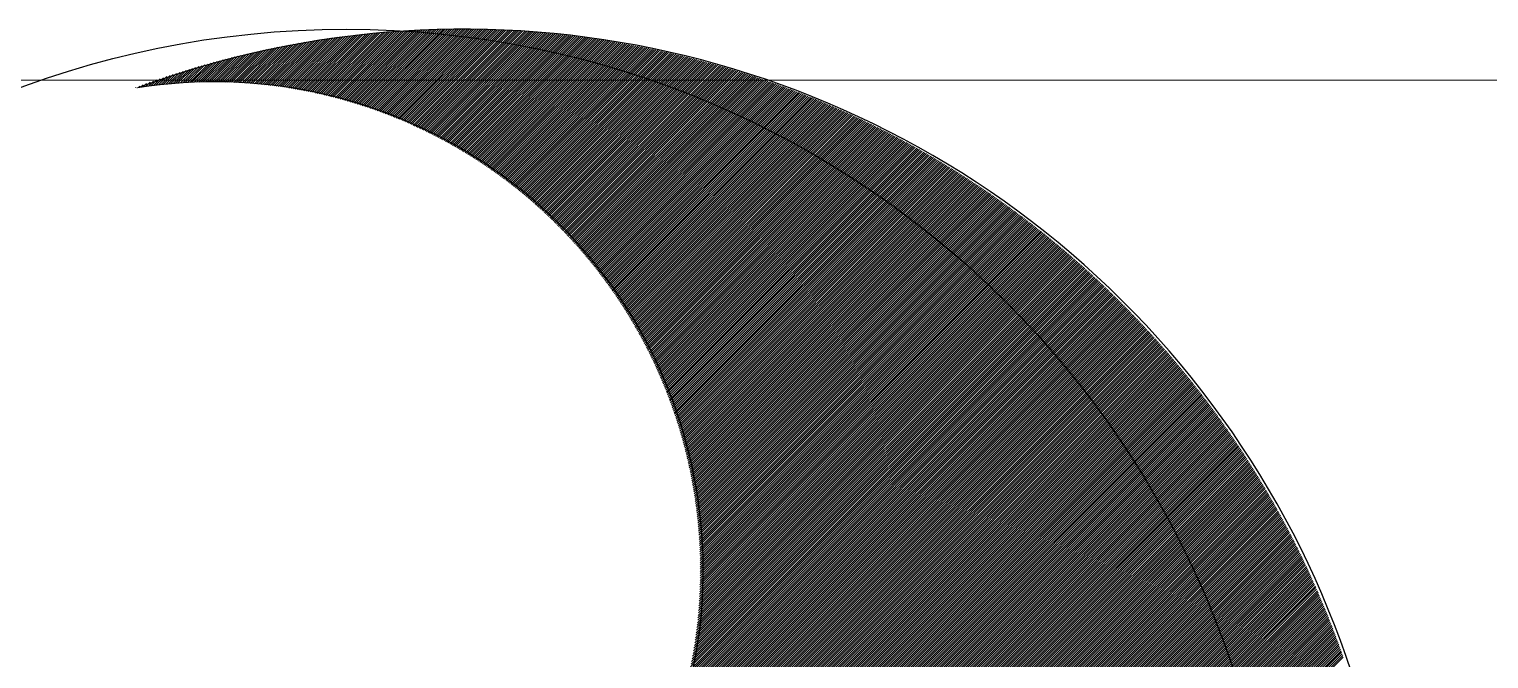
# Model space of a CAD drawing. Extents: x -437689 to -407696, y -55787 to -37037.
# Drawn here: x -423700.2 to -423644, y -49803.9 to -49779.6 of the extents above; entities that cross this region are included whole.
import ezdxf

# ---------------------------------------------------------------- set-up
doc = ezdxf.new("R2010")
doc.units = 0
doc.header["$LTSCALE"] = 150
doc.header["$MEASUREMENT"] = 0
doc.linetypes.add('CENTER', pattern=[2, 1.25, -0.25, 0.25, -0.25])
doc.layers.add('DR', color=6, linetype='CONTINUOUS')
doc.layers.add('WALL', color=7, linetype='CONTINUOUS')

msp = doc.modelspace()

# ---------------------------------------------------------------- linework, layer by layer
at = {"layer": 'DR'}
for p, q in [((-423689.075, -49782.086, 0), (-423686.718, -49779.729, 0)), ((-423689.006, -49782.102, 0), (-423686.625, -49779.721, 0)), ((-423688.937, -49782.118, 0), (-423686.532, -49779.713, 0)), ((-423688.868, -49782.134, 0), (-423686.44, -49779.706, 0)), ((-423688.8, -49782.15, 0), (-423686.348, -49779.699, 0)), ((-423688.732, -49782.167, 0), (-423686.257, -49779.692, 0)), ((-423688.664, -49782.184, 0), (-423686.165, -49779.685, 0)), ((-423688.596, -49782.201, 0), (-423686.074, -49779.679, 0)), ((-423688.528, -49782.218, 0), (-423685.983, -49779.673, 0)), ((-423688.461, -49782.236, 0), (-423685.892, -49779.667, 0)), ((-423688.394, -49782.253, 0), (-423685.802, -49779.661, 0)), ((-423688.327, -49782.271, 0), (-423685.712, -49779.656, 0)), ((-423688.26, -49782.289, 0), (-423685.622, -49779.651, 0)), ((-423688.193, -49782.308, 0), (-423685.532, -49779.646, 0)), ((-423688.127, -49782.326, 0), (-423685.442, -49779.641, 0)), ((-423688.061, -49782.345, 0), (-423685.353, -49779.637, 0)), ((-423687.995, -49782.364, 0), (-423685.264, -49779.633, 0)), ((-423687.929, -49782.383, 0), (-423685.175, -49779.629, 0)), ((-423687.864, -49782.402, 0), (-423685.087, -49779.625, 0)), ((-423687.798, -49782.422, 0), (-423684.998, -49779.622, 0)), ((-423687.733, -49782.441, 0), (-423684.91, -49779.618, 0)), ((-423687.668, -49782.461, 0), (-423684.822, -49779.615, 0)), ((-423687.603, -49782.481, 0), (-423684.735, -49779.613, 0)), ((-423687.539, -49782.502, 0), (-423684.647, -49779.61, 0)), ((-423687.475, -49782.522, 0), (-423684.56, -49779.608, 0)), ((-423687.41, -49782.543, 0), (-423684.473, -49779.605, 0)), ((-423687.346, -49782.564, 0), (-423684.386, -49779.603, 0)), ((-423687.283, -49782.585, 0), (-423684.3, -49779.602, 0)), ((-423687.219, -49782.606, 0), (-423684.213, -49779.6, 0)), ((-423687.156, -49782.627, 0), (-423684.127, -49779.599, 0)), ((-423687.092, -49782.649, 0), (-423684.041, -49779.598, 0)), ((-423687.029, -49782.671, 0), (-423683.955, -49779.597, 0)), ((-423686.967, -49782.693, 0), (-423683.87, -49779.596, 0)), ((-423686.904, -49782.715, 0), (-423683.784, -49779.596, 0)), ((-423686.841, -49782.737, 0), (-423683.699, -49779.595, 0)), ((-423686.779, -49782.76, 0), (-423683.614, -49779.595, 0)), ((-423686.717, -49782.783, 0), (-423683.53, -49779.595, 0)), ((-423686.655, -49782.806, 0), (-423683.445, -49779.596, 0)), ((-423686.593, -49782.829, 0), (-423683.361, -49779.596, 0)), ((-423686.532, -49782.852, 0), (-423683.277, -49779.597, 0)), ((-423686.47, -49782.875, 0), (-423683.193, -49779.598, 0)), ((-423686.409, -49782.899, 0), (-423683.109, -49779.599, 0)), ((-423686.348, -49782.923, 0), (-423683.025, -49779.6, 0)), ((-423686.287, -49782.947, 0), (-423682.942, -49779.602, 0)), ((-423686.226, -49782.971, 0), (-423682.859, -49779.603, 0)), ((-423686.166, -49782.995, 0), (-423682.776, -49779.605, 0)), ((-423686.106, -49783.02, 0), (-423682.693, -49779.607, 0)), ((-423686.045, -49783.045, 0), (-423682.61, -49779.609, 0)), ((-423685.985, -49783.069, 0), (-423682.528, -49779.612, 0)), ((-423685.926, -49783.094, 0), (-423682.446, -49779.614, 0)), ((-423685.866, -49783.12, 0), (-423682.363, -49779.617, 0)), ((-423685.806, -49783.145, 0), (-423682.282, -49779.62, 0)), ((-423685.747, -49783.17, 0), (-423682.2, -49779.623, 0)), ((-423685.688, -49783.196, 0), (-423682.118, -49779.627, 0)), ((-423685.629, -49783.222, 0), (-423682.037, -49779.63, 0)), ((-423685.57, -49783.248, 0), (-423681.956, -49779.634, 0)), ((-423685.511, -49783.274, 0), (-423681.875, -49779.638, 0)), ((-423685.453, -49783.301, 0), (-423681.794, -49779.642, 0)), ((-423685.395, -49783.327, 0), (-423681.713, -49779.646, 0)), ((-423685.336, -49783.354, 0), (-423681.633, -49779.65, 0)), ((-423685.278, -49783.381, 0), (-423681.552, -49779.655, 0)), ((-423685.221, -49783.408, 0), (-423681.472, -49779.659, 0)), ((-423685.163, -49783.435, 0), (-423681.392, -49779.664, 0)), ((-423685.105, -49783.462, 0), (-423681.313, -49779.669, 0)), ((-423685.048, -49783.49, 0), (-423681.233, -49779.675, 0)), ((-423684.991, -49783.517, 0), (-423681.153, -49779.68, 0)), ((-423684.934, -49783.545, 0), (-423681.074, -49779.685, 0)), ((-423684.877, -49783.573, 0), (-423680.995, -49779.691, 0)), ((-423684.82, -49783.601, 0), (-423680.916, -49779.697, 0)), ((-423684.764, -49783.63, 0), (-423680.837, -49779.703, 0)), ((-423684.707, -49783.658, 0), (-423680.758, -49779.709, 0)), ((-423684.651, -49783.687, 0), (-423680.68, -49779.716, 0)), ((-423684.595, -49783.715, 0), (-423680.602, -49779.722, 0)), ((-423684.539, -49783.744, 0), (-423680.523, -49779.729, 0)), ((-423684.483, -49783.773, 0), (-423680.445, -49779.736, 0)), ((-423692.044, -49781.661, 0), (-423690.676, -49780.293, 0)), ((-423691.965, -49781.666, 0), (-423690.571, -49780.272, 0)), ((-423691.885, -49781.672, 0), (-423690.465, -49780.252, 0)), ((-423691.806, -49781.678, 0), (-423690.36, -49780.232, 0)), ((-423691.727, -49781.684, 0), (-423690.256, -49780.212, 0)), ((-423691.649, -49781.69, 0), (-423690.151, -49780.193, 0)), ((-423691.571, -49781.697, 0), (-423690.047, -49780.174, 0)), ((-423691.493, -49781.704, 0), (-423689.944, -49780.155, 0)), ((-423691.415, -49781.711, 0), (-423689.841, -49780.137, 0)), ((-423691.338, -49781.719, 0), (-423689.738, -49780.119, 0)), ((-423691.261, -49781.727, 0), (-423689.636, -49780.101, 0)), ((-423691.184, -49781.735, 0), (-423689.534, -49780.084, 0)), ((-423691.108, -49781.743, 0), (-423689.432, -49780.067, 0)), ((-423691.032, -49781.752, 0), (-423689.331, -49780.051, 0)), ((-423690.956, -49781.761, 0), (-423689.23, -49780.035, 0)), ((-423690.881, -49781.77, 0), (-423689.129, -49780.019, 0)), ((-423690.805, -49781.78, 0), (-423689.029, -49780.004, 0)), ((-423690.73, -49781.79, 0), (-423688.929, -49779.989, 0)), ((-423690.656, -49781.8, 0), (-423688.83, -49779.974, 0)), ((-423690.581, -49781.81, 0), (-423688.731, -49779.96, 0)), ((-423690.507, -49781.821, 0), (-423688.632, -49779.946, 0)), ((-423690.433, -49781.832, 0), (-423688.533, -49779.932, 0)), ((-423690.359, -49781.843, 0), (-423688.435, -49779.919, 0)), ((-423690.286, -49781.854, 0), (-423688.337, -49779.906, 0)), ((-423690.213, -49781.866, 0), (-423688.239, -49779.893, 0)), ((-423690.14, -49781.878, 0), (-423688.142, -49779.88, 0)), ((-423690.067, -49781.89, 0), (-423688.045, -49779.868, 0)), ((-423689.995, -49781.903, 0), (-423687.948, -49779.856, 0)), ((-423689.922, -49781.915, 0), (-423687.852, -49779.845, 0)), ((-423689.851, -49781.928, 0), (-423687.756, -49779.834, 0)), ((-423689.779, -49781.941, 0), (-423687.66, -49779.823, 0)), ((-423689.707, -49781.955, 0), (-423687.565, -49779.812, 0)), ((-423689.636, -49781.969, 0), (-423687.469, -49779.802, 0)), ((-423689.565, -49781.982, 0), (-423687.374, -49779.791, 0)), ((-423689.495, -49781.997, 0), (-423687.28, -49779.782, 0)), ((-423689.424, -49782.011, 0), (-423687.185, -49779.772, 0)), ((-423689.354, -49782.026, 0), (-423687.091, -49779.763, 0)), ((-423689.284, -49782.04, 0), (-423686.997, -49779.754, 0)), ((-423689.214, -49782.055, 0), (-423686.904, -49779.745, 0)), ((-423689.144, -49782.071, 0), (-423686.811, -49779.737, 0)), ((-423684.428, -49783.803, 0), (-423680.368, -49779.743, 0)), ((-423684.372, -49783.832, 0), (-423680.29, -49779.75, 0)), ((-423684.317, -49783.862, 0), (-423680.212, -49779.757, 0)), ((-423684.262, -49783.891, 0), (-423680.135, -49779.764, 0)), ((-423684.207, -49783.921, 0), (-423680.058, -49779.772, 0)), ((-423684.152, -49783.951, 0), (-423679.98, -49779.78, 0)), ((-423684.097, -49783.981, 0), (-423679.904, -49779.788, 0)), ((-423684.043, -49784.012, 0), (-423679.827, -49779.796, 0)), ((-423683.988, -49784.042, 0), (-423679.75, -49779.804, 0)), ((-423683.934, -49784.073, 0), (-423679.674, -49779.812, 0)), ((-423683.88, -49784.104, 0), (-423679.597, -49779.821, 0)), ((-423683.826, -49784.135, 0), (-423679.521, -49779.829, 0)), ((-423683.772, -49784.166, 0), (-423679.445, -49779.838, 0)), ((-423683.719, -49784.197, 0), (-423679.369, -49779.847, 0)), ((-423683.665, -49784.228, 0), (-423679.293, -49779.856, 0)), ((-423683.612, -49784.26, 0), (-423679.218, -49779.866, 0)), ((-423683.559, -49784.291, 0), (-423679.142, -49779.875, 0)), ((-423683.506, -49784.323, 0), (-423679.067, -49779.884, 0)), ((-423683.453, -49784.355, 0), (-423678.992, -49779.894, 0)), ((-423683.4, -49784.387, 0), (-423678.917, -49779.904, 0)), ((-423683.347, -49784.42, 0), (-423678.842, -49779.914, 0)), ((-423683.295, -49784.452, 0), (-423678.767, -49779.924, 0)), ((-423683.243, -49784.484, 0), (-423678.692, -49779.934, 0)), ((-423683.191, -49784.517, 0), (-423678.618, -49779.945, 0)), ((-423683.139, -49784.55, 0), (-423678.544, -49779.955, 0)), ((-423683.087, -49784.583, 0), (-423678.469, -49779.966, 0)), ((-423683.035, -49784.616, 0), (-423678.395, -49779.977, 0)), ((-423682.983, -49784.649, 0), (-423678.321, -49779.987, 0)), ((-423682.932, -49784.683, 0), (-423678.248, -49779.999, 0)), ((-423682.881, -49784.716, 0), (-423678.174, -49780.01, 0)), ((-423682.829, -49784.75, 0), (-423678.1, -49780.021, 0)), ((-423682.779, -49784.784, 0), (-423678.027, -49780.033, 0)), ((-423682.728, -49784.818, 0), (-423677.954, -49780.044, 0)), ((-423682.677, -49784.852, 0), (-423677.881, -49780.056, 0)), ((-423682.626, -49784.886, 0), (-423677.808, -49780.068, 0)), ((-423682.576, -49784.921, 0), (-423677.735, -49780.08, 0)), ((-423682.526, -49784.955, 0), (-423677.662, -49780.092, 0)), ((-423682.476, -49784.99, 0), (-423677.589, -49780.104, 0)), ((-423682.426, -49785.025, 0), (-423677.517, -49780.116, 0)), ((-423682.376, -49785.06, 0), (-423677.445, -49780.129, 0)), ((-423682.326, -49785.095, 0), (-423677.372, -49780.142, 0)), ((-423682.276, -49785.13, 0), (-423677.3, -49780.154, 0)), ((-423682.227, -49785.166, 0), (-423677.228, -49780.167, 0)), ((-423682.178, -49785.201, 0), (-423677.157, -49780.18, 0)), ((-423682.129, -49785.237, 0), (-423677.085, -49780.194, 0)), ((-423682.079, -49785.273, 0), (-423677.013, -49780.207, 0)), ((-423682.031, -49785.309, 0), (-423676.942, -49780.22, 0)), ((-423681.982, -49785.345, 0), (-423676.871, -49780.234, 0)), ((-423681.933, -49785.381, 0), (-423676.799, -49780.247, 0)), ((-423681.885, -49785.418, 0), (-423676.728, -49780.261, 0)), ((-423681.837, -49785.454, 0), (-423676.657, -49780.275, 0)), ((-423681.788, -49785.491, 0), (-423676.587, -49780.289, 0)), ((-423693.798, -49781.634, 0), (-423693.005, -49780.84, 0)), ((-423693.711, -49781.631, 0), (-423692.889, -49780.809, 0)), ((-423693.624, -49781.629, 0), (-423692.773, -49780.778, 0)), ((-423693.538, -49781.627, 0), (-423692.659, -49780.748, 0)), ((-423693.452, -49781.626, 0), (-423692.544, -49780.719, 0)), ((-423693.366, -49781.625, 0), (-423692.43, -49780.69, 0)), ((-423693.281, -49781.625, 0), (-423692.317, -49780.661, 0)), ((-423693.196, -49781.625, 0), (-423692.205, -49780.634, 0)), ((-423693.111, -49781.625, 0), (-423692.092, -49780.606, 0)), ((-423693.027, -49781.626, 0), (-423691.981, -49780.579, 0)), ((-423692.943, -49781.627, 0), (-423691.869, -49780.553, 0)), ((-423692.86, -49781.628, 0), (-423691.759, -49780.527, 0)), ((-423692.776, -49781.63, 0), (-423691.648, -49780.502, 0)), ((-423692.694, -49781.632, 0), (-423691.539, -49780.477, 0)), ((-423692.611, -49781.634, 0), (-423691.429, -49780.452, 0)), ((-423692.529, -49781.637, 0), (-423691.32, -49780.428, 0)), ((-423692.448, -49781.64, 0), (-423691.212, -49780.405, 0)), ((-423692.366, -49781.644, 0), (-423691.104, -49780.382, 0)), ((-423692.285, -49781.648, 0), (-423690.997, -49780.359, 0)), ((-423692.205, -49781.652, 0), (-423690.889, -49780.337, 0)), ((-423692.124, -49781.656, 0), (-423690.783, -49780.315, 0)), ((-423681.74, -49785.528, 0), (-423676.516, -49780.303, 0)), ((-423681.692, -49785.565, 0), (-423676.445, -49780.318, 0)), ((-423681.645, -49785.602, 0), (-423676.375, -49780.332, 0)), ((-423681.597, -49785.639, 0), (-423676.305, -49780.347, 0)), ((-423681.55, -49785.676, 0), (-423676.234, -49780.361, 0)), ((-423681.502, -49785.714, 0), (-423676.164, -49780.376, 0)), ((-423681.455, -49785.752, 0), (-423676.094, -49780.391, 0)), ((-423681.408, -49785.789, 0), (-423676.024, -49780.406, 0)), ((-423681.361, -49785.827, 0), (-423675.955, -49780.421, 0)), ((-423681.314, -49785.865, 0), (-423675.885, -49780.436, 0)), ((-423681.268, -49785.904, 0), (-423675.816, -49780.452, 0)), ((-423681.221, -49785.942, 0), (-423675.746, -49780.467, 0)), ((-423681.175, -49785.98, 0), (-423675.677, -49780.483, 0)), ((-423681.128, -49786.019, 0), (-423675.608, -49780.498, 0)), ((-423681.082, -49786.058, 0), (-423675.539, -49780.514, 0)), ((-423681.036, -49786.097, 0), (-423675.47, -49780.53, 0)), ((-423680.991, -49786.136, 0), (-423675.401, -49780.546, 0)), ((-423680.945, -49786.175, 0), (-423675.332, -49780.562, 0)), ((-423680.899, -49786.214, 0), (-423675.264, -49780.579, 0)), ((-423680.854, -49786.253, 0), (-423675.195, -49780.595, 0)), ((-423680.809, -49786.293, 0), (-423675.127, -49780.612, 0)), ((-423680.763, -49786.333, 0), (-423675.059, -49780.628, 0)), ((-423680.718, -49786.373, 0), (-423674.991, -49780.645, 0)), ((-423680.673, -49786.412, 0), (-423674.923, -49780.662, 0)), ((-423680.629, -49786.453, 0), (-423674.855, -49780.679, 0)), ((-423680.584, -49786.493, 0), (-423674.787, -49780.696, 0)), ((-423680.54, -49786.533, 0), (-423674.72, -49780.713, 0)), ((-423680.495, -49786.574, 0), (-423674.652, -49780.73, 0)), ((-423680.451, -49786.614, 0), (-423674.585, -49780.748, 0)), ((-423680.407, -49786.655, 0), (-423674.517, -49780.765, 0)), ((-423680.363, -49786.696, 0), (-423674.45, -49780.783, 0)), ((-423680.319, -49786.737, 0), (-423674.383, -49780.801, 0)), ((-423680.276, -49786.778, 0), (-423674.316, -49780.819, 0)), ((-423680.232, -49786.82, 0), (-423674.249, -49780.837, 0)), ((-423680.189, -49786.861, 0), (-423674.182, -49780.855, 0)), ((-423695.258, -49781.735, 0), (-423694.945, -49781.423, 0)), ((-423695.163, -49781.725, 0), (-423694.819, -49781.381, 0)), ((-423695.069, -49781.716, 0), (-423694.693, -49781.34, 0)), ((-423694.975, -49781.707, 0), (-423694.568, -49781.3, 0)), ((-423694.881, -49781.698, 0), (-423694.444, -49781.261, 0)), ((-423694.788, -49781.69, 0), (-423694.32, -49781.222, 0)), ((-423694.696, -49781.683, 0), (-423694.197, -49781.184, 0)), ((-423694.604, -49781.676, 0), (-423694.075, -49781.147, 0)), ((-423694.513, -49781.669, 0), (-423693.954, -49781.11, 0)), ((-423694.422, -49781.663, 0), (-423693.833, -49781.074, 0)), ((-423694.332, -49781.658, 0), (-423693.713, -49781.039, 0)), ((-423694.242, -49781.652, 0), (-423693.593, -49781.004, 0)), ((-423694.152, -49781.648, 0), (-423693.474, -49780.97, 0)), ((-423694.063, -49781.644, 0), (-423693.356, -49780.937, 0)), ((-423693.974, -49781.64, 0), (-423693.238, -49780.904, 0)), ((-423693.886, -49781.636, 0), (-423693.121, -49780.871, 0)), ((-423680.145, -49786.903, 0), (-423674.116, -49780.873, 0)), ((-423680.102, -49786.944, 0), (-423674.049, -49780.891, 0)), ((-423680.059, -49786.986, 0), (-423673.983, -49780.909, 0)), ((-423680.017, -49787.028, 0), (-423673.916, -49780.928, 0)), ((-423679.974, -49787.07, 0), (-423673.85, -49780.947, 0)), ((-423679.931, -49787.113, 0), (-423673.784, -49780.965, 0)), ((-423679.889, -49787.155, 0), (-423673.718, -49780.984, 0)), ((-423679.846, -49787.198, 0), (-423673.652, -49781.003, 0)), ((-423679.804, -49787.24, 0), (-423673.586, -49781.022, 0)), ((-423679.762, -49787.283, 0), (-423673.52, -49781.041, 0)), ((-423679.72, -49787.326, 0), (-423673.455, -49781.061, 0)), ((-423679.679, -49787.369, 0), (-423673.389, -49781.08, 0)), ((-423679.637, -49787.412, 0), (-423673.324, -49781.099, 0)), ((-423679.595, -49787.456, 0), (-423673.259, -49781.119, 0)), ((-423679.554, -49787.499, 0), (-423673.193, -49781.139, 0)), ((-423679.513, -49787.543, 0), (-423673.128, -49781.158, 0)), ((-423679.472, -49787.587, 0), (-423673.063, -49781.178, 0)), ((-423679.431, -49787.631, 0), (-423672.998, -49781.198, 0)), ((-423679.39, -49787.675, 0), (-423672.934, -49781.218, 0)), ((-423679.349, -49787.719, 0), (-423672.869, -49781.238, 0)), ((-423679.309, -49787.763, 0), (-423672.804, -49781.259, 0)), ((-423679.268, -49787.808, 0), (-423672.74, -49781.279, 0)), ((-423679.228, -49787.852, 0), (-423672.675, -49781.3, 0)), ((-423679.188, -49787.897, 0), (-423672.611, -49781.32, 0)), ((-423679.148, -49787.942, 0), (-423672.547, -49781.341, 0)), ((-423679.108, -49787.987, 0), (-423672.483, -49781.362, 0)), ((-423679.068, -49788.032, 0), (-423672.419, -49781.382, 0)), ((-423679.029, -49788.077, 0), (-423672.355, -49781.403, 0)), ((-423696.139, -49781.852, 0), (-423696.122, -49781.835, 0)), ((-423696.038, -49781.837, 0), (-423695.987, -49781.786, 0)), ((-423695.939, -49781.822, 0), (-423695.854, -49781.737, 0)), ((-423695.84, -49781.808, 0), (-423695.722, -49781.69, 0)), ((-423695.741, -49781.794, 0), (-423695.59, -49781.643, 0)), ((-423695.643, -49781.781, 0), (-423695.46, -49781.598, 0)), ((-423695.546, -49781.769, 0), (-423695.33, -49781.553, 0)), ((-423695.449, -49781.757, 0), (-423695.201, -49781.509, 0)), ((-423695.353, -49781.746, 0), (-423695.073, -49781.465, 0)), ((-423678.989, -49788.122, 0), (-423672.291, -49781.424, 0)), ((-423678.95, -49788.168, 0), (-423672.228, -49781.446, 0)), ((-423678.911, -49788.214, 0), (-423672.164, -49781.467, 0)), ((-423678.872, -49788.259, 0), (-423672.101, -49781.488, 0)), ((-423678.833, -49788.305, 0), (-423672.037, -49781.51, 0)), ((-423678.794, -49788.351, 0), (-423671.974, -49781.531, 0)), ((-423678.755, -49788.398, 0), (-423671.911, -49781.553, 0)), ((-423678.717, -49788.444, 0), (-423671.848, -49781.575, 0)), ((-423678.678, -49788.49, 0), (-423671.785, -49781.597, 0)), ((-423678.64, -49788.537, 0), (-423671.722, -49781.619, 0)), ((-423678.602, -49788.584, 0), (-423671.659, -49781.641, 0)), ((-423678.564, -49788.631, 0), (-423671.596, -49781.663, 0)), ((-423678.526, -49788.678, 0), (-423671.534, -49781.685, 0)), ((-423678.489, -49788.725, 0), (-423671.471, -49781.707, 0)), ((-423678.451, -49788.772, 0), (-423671.409, -49781.73, 0)), ((-423678.414, -49788.82, 0), (-423671.346, -49781.752, 0)), ((-423678.376, -49788.867, 0), (-423671.284, -49781.775, 0)), ((-423678.339, -49788.915, 0), (-423671.222, -49781.798, 0)), ((-423678.302, -49788.963, 0), (-423671.16, -49781.821, 0)), ((-423678.265, -49789.011, 0), (-423671.098, -49781.843, 0)), ((-423678.229, -49789.059, 0), (-423671.036, -49781.866, 0)), ((-423678.192, -49789.107, 0), (-423670.975, -49781.89, 0)), ((-423678.156, -49789.156, 0), (-423670.913, -49781.913, 0)), ((-423678.119, -49789.204, 0), (-423670.851, -49781.936, 0)), ((-423678.083, -49789.253, 0), (-423670.79, -49781.959, 0)), ((-423678.047, -49789.302, 0), (-423670.728, -49781.983, 0)), ((-423678.011, -49789.351, 0), (-423670.667, -49782.007, 0)), ((-423677.976, -49789.4, 0), (-423670.606, -49782.03, 0)), ((-423677.94, -49789.449, 0), (-423670.545, -49782.054, 0)), ((-423677.905, -49789.498, 0), (-423670.484, -49782.078, 0)), ((-423677.869, -49789.548, 0), (-423670.423, -49782.102, 0)), ((-423677.834, -49789.598, 0), (-423670.362, -49782.126, 0)), ((-423677.799, -49789.647, 0), (-423670.301, -49782.15, 0)), ((-423677.764, -49789.697, 0), (-423670.241, -49782.174, 0)), ((-423677.729, -49789.748, 0), (-423670.18, -49782.198, 0)), ((-423677.695, -49789.798, 0), (-423670.12, -49782.223, 0)), ((-423677.66, -49789.848, 0), (-423670.059, -49782.247, 0)), ((-423677.626, -49789.899, 0), (-423669.999, -49782.272, 0)), ((-423677.592, -49789.949, 0), (-423669.939, -49782.297, 0)), ((-423677.558, -49790, 0), (-423669.879, -49782.321, 0)), ((-423677.524, -49790.051, 0), (-423669.819, -49782.346, 0)), ((-423677.49, -49790.102, 0), (-423669.759, -49782.371, 0)), ((-423677.457, -49790.153, 0), (-423669.699, -49782.396, 0)), ((-423677.423, -49790.205, 0), (-423669.639, -49782.421, 0)), ((-423677.39, -49790.256, 0), (-423669.58, -49782.446, 0)), ((-423677.357, -49790.308, 0), (-423669.52, -49782.472, 0)), ((-423677.324, -49790.36, 0), (-423669.461, -49782.497, 0)), ((-423677.291, -49790.412, 0), (-423669.401, -49782.523, 0)), ((-423677.258, -49790.464, 0), (-423669.342, -49782.548, 0)), ((-423677.225, -49790.516, 0), (-423669.283, -49782.574, 0)), ((-423677.193, -49790.569, 0), (-423669.224, -49782.599, 0)), ((-423677.161, -49790.621, 0), (-423669.165, -49782.625, 0)), ((-423677.128, -49790.674, 0), (-423669.106, -49782.651, 0)), ((-423677.096, -49790.727, 0), (-423669.047, -49782.677, 0)), ((-423677.065, -49790.78, 0), (-423668.988, -49782.703, 0)), ((-423677.033, -49790.833, 0), (-423668.929, -49782.729, 0)), ((-423677.001, -49790.886, 0), (-423668.871, -49782.756, 0)), ((-423676.97, -49790.94, 0), (-423668.812, -49782.782, 0)), ((-423676.939, -49790.993, 0), (-423668.754, -49782.808, 0)), ((-423676.908, -49791.047, 0), (-423668.696, -49782.835, 0)), ((-423676.877, -49791.101, 0), (-423668.637, -49782.862, 0)), ((-423676.846, -49791.155, 0), (-423668.579, -49782.888, 0)), ((-423676.815, -49791.209, 0), (-423668.521, -49782.915, 0)), ((-423676.785, -49791.263, 0), (-423668.463, -49782.942, 0)), ((-423676.754, -49791.318, 0), (-423668.405, -49782.969, 0)), ((-423676.724, -49791.373, 0), (-423668.347, -49782.996, 0)), ((-423676.694, -49791.427, 0), (-423668.29, -49783.023, 0)), ((-423676.664, -49791.482, 0), (-423668.232, -49783.05, 0)), ((-423676.634, -49791.537, 0), (-423668.174, -49783.077, 0)), ((-423676.605, -49791.593, 0), (-423668.117, -49783.105, 0)), ((-423676.575, -49791.648, 0), (-423668.059, -49783.132, 0)), ((-423676.546, -49791.704, 0), (-423668.002, -49783.16, 0)), ((-423676.517, -49791.759, 0), (-423667.945, -49783.187, 0)), ((-423676.488, -49791.815, 0), (-423667.888, -49783.215, 0)), ((-423676.459, -49791.871, 0), (-423667.831, -49783.243, 0)), ((-423676.43, -49791.928, 0), (-423667.774, -49783.271, 0)), ((-423676.402, -49791.984, 0), (-423667.717, -49783.299, 0)), ((-423676.374, -49792.04, 0), (-423667.66, -49783.327, 0)), ((-423676.345, -49792.097, 0), (-423667.603, -49783.355, 0)), ((-423676.317, -49792.154, 0), (-423667.547, -49783.383, 0)), ((-423676.29, -49792.211, 0), (-423667.49, -49783.411, 0)), ((-423676.262, -49792.268, 0), (-423667.434, -49783.44, 0)), ((-423676.234, -49792.325, 0), (-423667.377, -49783.468, 0)), ((-423676.207, -49792.383, 0), (-423667.321, -49783.497, 0)), ((-423676.18, -49792.44, 0), (-423667.265, -49783.525, 0)), ((-423676.153, -49792.498, 0), (-423667.208, -49783.554, 0)), ((-423676.126, -49792.556, 0), (-423667.152, -49783.583, 0)), ((-423676.099, -49792.614, 0), (-423667.096, -49783.612, 0)), ((-423676.072, -49792.673, 0), (-423667.041, -49783.641, 0)), ((-423676.046, -49792.731, 0), (-423666.985, -49783.67, 0)), ((-423676.02, -49792.79, 0), (-423666.929, -49783.699, 0)), ((-423675.994, -49792.848, 0), (-423666.873, -49783.728, 0)), ((-423675.968, -49792.907, 0), (-423666.818, -49783.757, 0)), ((-423675.942, -49792.966, 0), (-423666.762, -49783.787, 0)), ((-423675.916, -49793.026, 0), (-423666.707, -49783.816, 0)), ((-423675.891, -49793.085, 0), (-423666.651, -49783.846, 0)), ((-423675.866, -49793.145, 0), (-423666.596, -49783.875, 0)), ((-423675.841, -49793.205, 0), (-423666.541, -49783.905, 0)), ((-423675.816, -49793.265, 0), (-423666.486, -49783.935, 0)), ((-423675.791, -49793.325, 0), (-423666.431, -49783.964, 0)), ((-423675.767, -49793.385, 0), (-423666.376, -49783.994, 0)), ((-423675.742, -49793.445, 0), (-423666.321, -49784.024, 0)), ((-423675.718, -49793.506, 0), (-423666.266, -49784.054, 0)), ((-423675.694, -49793.567, 0), (-423666.212, -49784.085, 0)), ((-423675.67, -49793.628, 0), (-423666.157, -49784.115, 0)), ((-423675.646, -49793.689, 0), (-423666.102, -49784.145, 0)), ((-423675.623, -49793.751, 0), (-423666.048, -49784.176, 0)), ((-423675.6, -49793.812, 0), (-423665.994, -49784.206, 0)), ((-423675.577, -49793.874, 0), (-423665.939, -49784.237, 0)), ((-423675.554, -49793.936, 0), (-423665.885, -49784.267, 0)), ((-423675.531, -49793.998, 0), (-423665.831, -49784.298, 0)), ((-423675.508, -49794.06, 0), (-423665.777, -49784.329, 0)), ((-423675.486, -49794.122, 0), (-423665.723, -49784.36, 0)), ((-423675.464, -49794.185, 0), (-423665.669, -49784.391, 0)), ((-423675.441, -49794.248, 0), (-423665.615, -49784.422, 0)), ((-423675.42, -49794.311, 0), (-423665.561, -49784.453, 0)), ((-423675.398, -49794.374, 0), (-423665.508, -49784.484, 0)), ((-423675.376, -49794.437, 0), (-423665.454, -49784.515, 0)), ((-423675.355, -49794.501, 0), (-423665.401, -49784.546, 0)), ((-423675.334, -49794.565, 0), (-423665.347, -49784.578, 0)), ((-423675.313, -49794.629, 0), (-423665.294, -49784.609, 0)), ((-423675.292, -49794.693, 0), (-423665.241, -49784.641, 0)), ((-423675.272, -49794.757, 0), (-423665.187, -49784.673, 0)), ((-423675.251, -49794.822, 0), (-423665.134, -49784.704, 0)), ((-423675.231, -49794.886, 0), (-423665.081, -49784.736, 0)), ((-423675.211, -49794.951, 0), (-423665.028, -49784.768, 0)), ((-423675.192, -49795.016, 0), (-423664.975, -49784.8, 0)), ((-423675.172, -49795.081, 0), (-423664.923, -49784.832, 0)), ((-423675.153, -49795.147, 0), (-423664.87, -49784.864, 0)), ((-423675.133, -49795.213, 0), (-423664.817, -49784.896, 0)), ((-423675.115, -49795.279, 0), (-423664.765, -49784.929, 0)), ((-423675.096, -49795.345, 0), (-423664.712, -49784.961, 0)), ((-423675.077, -49795.411, 0), (-423664.66, -49784.993, 0)), ((-423675.059, -49795.477, 0), (-423664.607, -49785.026, 0)), ((-423675.041, -49795.544, 0), (-423664.555, -49785.058, 0)), ((-423675.023, -49795.611, 0), (-423664.503, -49785.091, 0)), ((-423675.005, -49795.678, 0), (-423664.451, -49785.124, 0)), ((-423674.988, -49795.745, 0), (-423664.399, -49785.157, 0)), ((-423674.97, -49795.813, 0), (-423664.347, -49785.19, 0)), ((-423674.953, -49795.881, 0), (-423664.295, -49785.222, 0)), ((-423674.936, -49795.949, 0), (-423664.243, -49785.256, 0)), ((-423674.92, -49796.017, 0), (-423664.191, -49785.289, 0)), ((-423674.903, -49796.085, 0), (-423664.14, -49785.322, 0)), ((-423674.887, -49796.154, 0), (-423664.088, -49785.355, 0)), ((-423674.871, -49796.223, 0), (-423664.036, -49785.388, 0)), ((-423674.855, -49796.292, 0), (-423663.985, -49785.422, 0)), ((-423674.84, -49796.361, 0), (-423663.934, -49785.455, 0)), ((-423674.824, -49796.431, 0), (-423663.882, -49785.489, 0)), ((-423674.809, -49796.5, 0), (-423663.831, -49785.523, 0)), ((-423674.794, -49796.57, 0), (-423663.78, -49785.556, 0)), ((-423674.78, -49796.641, 0), (-423663.729, -49785.59, 0)), ((-423674.765, -49796.711, 0), (-423663.678, -49785.624, 0)), ((-423674.751, -49796.782, 0), (-423663.627, -49785.658, 0)), ((-423674.737, -49796.853, 0), (-423663.576, -49785.692, 0)), ((-423674.723, -49796.924, 0), (-423663.525, -49785.726, 0)), ((-423674.71, -49796.995, 0), (-423663.475, -49785.76, 0)), ((-423674.696, -49797.067, 0), (-423663.424, -49785.794, 0)), ((-423674.683, -49797.139, 0), (-423663.374, -49785.829, 0)), ((-423674.671, -49797.211, 0), (-423663.323, -49785.863, 0)), ((-423674.658, -49797.283, 0), (-423663.273, -49785.898, 0)), ((-423674.646, -49797.356, 0), (-423663.222, -49785.932, 0)), ((-423674.634, -49797.428, 0), (-423663.172, -49785.967, 0)), ((-423674.622, -49797.502, 0), (-423663.122, -49786.001, 0)), ((-423674.611, -49797.575, 0), (-423663.072, -49786.036, 0)), ((-423674.599, -49797.648, 0), (-423663.022, -49786.071, 0)), ((-423674.589, -49797.722, 0), (-423662.972, -49786.106, 0)), ((-423674.578, -49797.796, 0), (-423662.922, -49786.141, 0)), ((-423674.567, -49797.871, 0), (-423662.872, -49786.176, 0)), ((-423674.557, -49797.946, 0), (-423662.823, -49786.211, 0)), ((-423674.547, -49798.02, 0), (-423662.773, -49786.246, 0)), ((-423674.538, -49798.096, 0), (-423662.723, -49786.282, 0)), ((-423674.528, -49798.171, 0), (-423662.674, -49786.317, 0)), ((-423674.519, -49798.247, 0), (-423662.624, -49786.352, 0)), ((-423674.51, -49798.323, 0), (-423662.575, -49786.388, 0)), ((-423674.502, -49798.399, 0), (-423662.526, -49786.423, 0)), ((-423674.493, -49798.476, 0), (-423662.477, -49786.459, 0)), ((-423674.486, -49798.553, 0), (-423662.427, -49786.495, 0)), ((-423674.478, -49798.63, 0), (-423662.378, -49786.531, 0)), ((-423674.47, -49798.707, 0), (-423662.329, -49786.566, 0)), ((-423674.463, -49798.785, 0), (-423662.281, -49786.602, 0)), ((-423674.457, -49798.863, 0), (-423662.232, -49786.638, 0)), ((-423674.45, -49798.942, 0), (-423662.183, -49786.674, 0)), ((-423674.444, -49799.02, 0), (-423662.134, -49786.711, 0)), ((-423674.438, -49799.099, 0), (-423662.086, -49786.747, 0)), ((-423674.433, -49799.179, 0), (-423662.037, -49786.783, 0)), ((-423674.427, -49799.258, 0), (-423661.989, -49786.819, 0)), ((-423674.422, -49799.338, 0), (-423661.94, -49786.856, 0)), ((-423674.418, -49799.418, 0), (-423661.892, -49786.892, 0)), ((-423674.414, -49799.499, 0), (-423661.844, -49786.929, 0)), ((-423674.41, -49799.58, 0), (-423661.795, -49786.966, 0)), ((-423674.406, -49799.661, 0), (-423661.747, -49787.002, 0)), ((-423674.403, -49799.743, 0), (-423661.699, -49787.039, 0)), ((-423674.4, -49799.825, 0), (-423661.651, -49787.076, 0)), ((-423674.398, -49801.01, 0), (-423660.987, -49787.6, 0)), ((-423674.397, -49799.907, 0), (-423661.603, -49787.113, 0)), ((-423674.395, -49799.99, 0), (-423661.556, -49787.15, 0)), ((-423674.395, -49800.923, 0), (-423661.034, -49787.562, 0)), ((-423674.393, -49800.073, 0), (-423661.508, -49787.187, 0)), ((-423674.393, -49800.836, 0), (-423661.081, -49787.524, 0)), ((-423674.392, -49800.156, 0), (-423661.46, -49787.224, 0)), ((-423674.392, -49800.75, 0), (-423661.128, -49787.487, 0)), ((-423674.391, -49800.24, 0), (-423661.413, -49787.262, 0)), ((-423674.39, -49800.324, 0), (-423661.365, -49787.299, 0)), ((-423674.39, -49800.578, 0), (-423661.223, -49787.411, 0)), ((-423674.39, -49800.664, 0), (-423661.176, -49787.449, 0)), ((-423674.389, -49800.408, 0), (-423661.318, -49787.336, 0)), ((-423674.389, -49800.493, 0), (-423661.27, -49787.374, 0)), ((-423674.478, -49802.279, 0), (-423660.338, -49788.138, 0)), ((-423674.469, -49802.185, 0), (-423660.383, -49788.099, 0)), ((-423674.461, -49802.092, 0), (-423660.429, -49788.061, 0)), ((-423674.453, -49801.999, 0), (-423660.476, -49788.022, 0)), ((-423674.445, -49801.907, 0), (-423660.522, -49787.983, 0)), ((-423674.439, -49801.815, 0), (-423660.568, -49787.944, 0)), ((-423674.432, -49801.724, 0), (-423660.614, -49787.906, 0)), ((-423674.426, -49801.633, 0), (-423660.661, -49787.867, 0)), ((-423674.421, -49801.543, 0), (-423660.707, -49787.829, 0)), ((-423674.416, -49801.453, 0), (-423660.754, -49787.791, 0)), ((-423674.411, -49801.364, 0), (-423660.8, -49787.752, 0)), ((-423674.407, -49801.275, 0), (-423660.847, -49787.714, 0)), ((-423674.404, -49801.186, 0), (-423660.894, -49787.676, 0)), ((-423674.4, -49801.098, 0), (-423660.94, -49787.638, 0)), ((-423674.681, -49803.754, 0), (-423659.657, -49788.73, 0)), ((-423674.663, -49803.651, 0), (-423659.702, -49788.69, 0)), ((-423674.645, -49803.549, 0), (-423659.747, -49788.65, 0)), ((-423674.629, -49803.448, 0), (-423659.792, -49788.611, 0)), ((-423674.613, -49803.347, 0), (-423659.837, -49788.571, 0)), ((-423674.598, -49803.247, 0), (-423659.882, -49788.531, 0)), ((-423674.583, -49803.147, 0), (-423659.927, -49788.492, 0)), ((-423674.569, -49803.048, 0), (-423659.972, -49788.452, 0)), ((-423674.556, -49802.95, 0), (-423660.018, -49788.413, 0)), ((-423674.543, -49802.853, 0), (-423660.063, -49788.373, 0)), ((-423674.53, -49802.756, 0), (-423660.109, -49788.334, 0)), ((-423674.519, -49802.659, 0), (-423660.154, -49788.295, 0)), ((-423674.508, -49802.563, 0), (-423660.2, -49788.255, 0)), ((-423674.497, -49802.468, 0), (-423660.246, -49788.216, 0)), ((-423674.487, -49802.373, 0), (-423660.292, -49788.177, 0)), ((-423675.018, -49805.28, 0), (-423659.036, -49789.297, 0)), ((-423674.988, -49805.165, 0), (-423659.08, -49789.256, 0)), ((-423674.959, -49805.051, 0), (-423659.124, -49789.216, 0)), ((-423674.931, -49804.938, 0), (-423659.168, -49789.175, 0)), ((-423674.904, -49804.826, 0), (-423659.212, -49789.134, 0)), ((-423674.878, -49804.715, 0), (-423659.256, -49789.093, 0)), ((-423674.853, -49804.605, 0), (-423659.3, -49789.053, 0)), ((-423674.828, -49804.496, 0), (-423659.345, -49789.012, 0)), ((-423674.805, -49804.387, 0), (-423659.389, -49788.972, 0)), ((-423674.782, -49804.28, 0), (-423659.433, -49788.931, 0)), ((-423674.76, -49804.173, 0), (-423659.478, -49788.891, 0)), ((-423674.739, -49804.067, 0), (-423659.523, -49788.851, 0)), ((-423674.719, -49803.962, 0), (-423659.567, -49788.81, 0)), ((-423674.7, -49803.858, 0), (-423659.612, -49788.77, 0)), ((-423675.522, -49806.887, 0), (-423658.472, -49789.836, 0)), ((-423675.475, -49806.754, 0), (-423658.515, -49789.794, 0)), ((-423675.429, -49806.624, 0), (-423658.558, -49789.753, 0)), ((-423675.385, -49806.495, 0), (-423658.601, -49789.711, 0)), ((-423675.342, -49806.367, 0), (-423658.644, -49789.669, 0)), ((-423675.301, -49806.241, 0), (-423658.687, -49789.628, 0)), ((-423675.261, -49806.116, 0), (-423658.731, -49789.586, 0)), ((-423675.222, -49805.993, 0), (-423658.774, -49789.545, 0)), ((-423675.185, -49805.871, 0), (-423658.817, -49789.503, 0)), ((-423675.15, -49805.75, 0), (-423658.861, -49789.462, 0)), ((-423675.115, -49805.631, 0), (-423658.905, -49789.421, 0)), ((-423675.082, -49805.513, 0), (-423658.948, -49789.379, 0)), ((-423675.049, -49805.396, 0), (-423658.992, -49789.338, 0)), ((-423676.348, -49808.815, 0), (-423657.92, -49790.387, 0)), ((-423676.266, -49808.649, 0), (-423657.962, -49790.344, 0)), ((-423676.189, -49808.487, 0), (-423658.004, -49790.302, 0)), ((-423676.115, -49808.328, 0), (-423658.046, -49790.259, 0)), ((-423676.044, -49808.172, 0), (-423658.088, -49790.216, 0)), ((-423675.976, -49808.019, 0), (-423658.131, -49790.174, 0)), ((-423675.911, -49807.87, 0), (-423658.173, -49790.131, 0)), ((-423675.849, -49807.722, 0), (-423658.215, -49790.089, 0)), ((-423675.789, -49807.578, 0), (-423658.258, -49790.047, 0)), ((-423675.731, -49807.435, 0), (-423658.301, -49790.005, 0)), ((-423675.676, -49807.295, 0), (-423658.343, -49789.962, 0)), ((-423675.623, -49807.157, 0), (-423658.386, -49789.92, 0)), ((-423675.572, -49807.021, 0), (-423658.429, -49789.878, 0)), ((-423678.08, -49811.651, 0), (-423657.379, -49790.95, 0)), ((-423677.858, -49811.343, 0), (-423657.42, -49790.906, 0)), ((-423677.664, -49811.065, 0), (-423657.462, -49790.863, 0)), ((-423677.491, -49810.808, 0), (-423657.503, -49790.819, 0)), ((-423677.336, -49810.567, 0), (-423657.544, -49790.776, 0)), ((-423677.193, -49810.34, 0), (-423657.586, -49790.732, 0)), ((-423677.062, -49810.123, 0), (-423657.627, -49790.689, 0)), ((-423676.94, -49809.916, 0), (-423657.669, -49790.646, 0)), ((-423676.826, -49809.718, 0), (-423657.71, -49790.602, 0)), ((-423676.719, -49809.526, 0), (-423657.752, -49790.559, 0)), ((-423676.618, -49809.34, 0), (-423657.794, -49790.516, 0)), ((-423676.523, -49809.16, 0), (-423657.836, -49790.473, 0)), ((-423676.433, -49808.986, 0), (-423657.878, -49790.43, 0)), ((-423696.109, -49830.783, 0), (-423656.851, -49791.525, 0)), ((-423696.089, -49830.678, 0), (-423656.891, -49791.48, 0)), ((-423696.068, -49830.572, 0), (-423656.932, -49791.436, 0)), ((-423696.046, -49830.465, 0), (-423656.972, -49791.391, 0)), ((-423696.023, -49830.357, 0), (-423657.012, -49791.347, 0)), ((-423695.999, -49830.249, 0), (-423657.053, -49791.302, 0)), ((-423695.975, -49830.139, 0), (-423657.093, -49791.258, 0)), ((-423695.949, -49830.029, 0), (-423657.134, -49791.214, 0)), ((-423695.922, -49829.917, 0), (-423657.175, -49791.17, 0)), ((-423695.895, -49829.805, 0), (-423657.216, -49791.126, 0)), ((-423679.206, -49813.031, 0), (-423657.256, -49791.082, 0)), ((-423678.685, -49812.425, 0), (-423657.297, -49791.038, 0)), ((-423678.346, -49812.001, 0), (-423657.338, -49790.994, 0)), ((-423696.297, -49831.989, 0), (-423656.374, -49792.066, 0)), ((-423696.285, -49831.892, 0), (-423656.413, -49792.021, 0)), ((-423696.272, -49831.794, 0), (-423656.453, -49791.975, 0)), ((-423696.259, -49831.696, 0), (-423656.492, -49791.93, 0)), ((-423696.245, -49831.598, 0), (-423656.532, -49791.885, 0)), ((-423696.231, -49831.498, 0), (-423656.572, -49791.839, 0)), ((-423696.215, -49831.398, 0), (-423656.611, -49791.794, 0)), ((-423696.2, -49831.298, 0), (-423656.651, -49791.749, 0)), ((-423696.183, -49831.196, 0), (-423656.691, -49791.704, 0)), ((-423696.166, -49831.094, 0), (-423656.731, -49791.659, 0)), ((-423696.148, -49830.991, 0), (-423656.771, -49791.614, 0)), ((-423696.129, -49830.888, 0), (-423656.811, -49791.57, 0)), ((-423696.401, -49833.196, 0), (-423655.869, -49792.664, 0)), ((-423696.396, -49833.106, 0), (-423655.907, -49792.618, 0)), ((-423696.391, -49833.016, 0), (-423655.946, -49792.571, 0)), ((-423696.385, -49832.925, 0), (-423655.984, -49792.525, 0)), ((-423696.378, -49832.834, 0), (-423656.023, -49792.479, 0)), ((-423696.371, -49832.742, 0), (-423656.062, -49792.433, 0)), ((-423696.364, -49832.65, 0), (-423656.101, -49792.387, 0)), ((-423696.356, -49832.557, 0), (-423656.139, -49792.341, 0)), ((-423696.348, -49832.464, 0), (-423656.178, -49792.295, 0)), ((-423696.338, -49832.37, 0), (-423656.217, -49792.249, 0)), ((-423696.329, -49832.276, 0), (-423656.256, -49792.203, 0)), ((-423696.319, -49832.18, 0), (-423656.296, -49792.157, 0)), ((-423696.308, -49832.085, 0), (-423656.335, -49792.112, 0)), ((-423696.426, -49834.069, 0), (-423655.489, -49793.132, 0)), ((-423696.426, -49834.154, 0), (-423655.451, -49793.18, 0)), ((-423696.425, -49833.984, 0), (-423655.526, -49793.085, 0)), ((-423696.425, -49834.239, 0), (-423655.413, -49793.227, 0)), ((-423696.424, -49833.898, 0), (-423655.564, -49793.038, 0)), ((-423696.423, -49833.812, 0), (-423655.602, -49792.991, 0)), ((-423696.421, -49833.725, 0), (-423655.64, -49792.944, 0)), ((-423696.419, -49833.638, 0), (-423655.678, -49792.897, 0)), ((-423696.416, -49833.551, 0), (-423655.716, -49792.851, 0)), ((-423696.413, -49833.463, 0), (-423655.754, -49792.804, 0)), ((-423696.41, -49833.374, 0), (-423655.792, -49792.757, 0)), ((-423696.406, -49833.286, 0), (-423655.831, -49792.711, 0)), ((-423696.425, -49834.323, 0), (-423655.376, -49793.274, 0)), ((-423696.424, -49834.407, 0), (-423655.339, -49793.322, 0)), ((-423696.422, -49834.49, 0), (-423655.301, -49793.369, 0)), ((-423696.42, -49834.573, 0), (-423655.264, -49793.417, 0)), ((-423696.418, -49834.656, 0), (-423655.227, -49793.464, 0)), ((-423696.416, -49834.738, 0), (-423655.19, -49793.512, 0)), ((-423696.413, -49834.82, 0), (-423655.153, -49793.56, 0)), ((-423696.409, -49834.902, 0), (-423655.116, -49793.608, 0)), ((-423696.406, -49834.983, 0), (-423655.079, -49793.656, 0)), ((-423696.402, -49835.064, 0), (-423655.042, -49793.704, 0)), ((-423696.397, -49835.144, 0), (-423655.005, -49793.752, 0)), ((-423696.393, -49835.224, 0), (-423654.968, -49793.8, 0)), ((-423696.388, -49835.304, 0), (-423654.932, -49793.848, 0)), ((-423696.382, -49835.384, 0), (-423654.895, -49793.896, 0)), ((-423696.377, -49835.463, 0), (-423654.859, -49793.945, 0)), ((-423696.371, -49835.542, 0), (-423654.822, -49793.993, 0)), ((-423696.364, -49835.62, 0), (-423654.786, -49794.042, 0)), ((-423696.358, -49835.698, 0), (-423654.75, -49794.09, 0)), ((-423696.351, -49835.776, 0), (-423654.714, -49794.139, 0)), ((-423696.343, -49835.854, 0), (-423654.677, -49794.188, 0)), ((-423696.336, -49835.931, 0), (-423654.641, -49794.237, 0)), ((-423696.328, -49836.008, 0), (-423654.605, -49794.286, 0)), ((-423696.32, -49836.085, 0), (-423654.569, -49794.334, 0)), ((-423696.311, -49836.161, 0), (-423654.534, -49794.384, 0)), ((-423696.302, -49836.237, 0), (-423654.498, -49794.433, 0)), ((-423696.293, -49836.313, 0), (-423654.462, -49794.482, 0)), ((-423696.284, -49836.388, 0), (-423654.427, -49794.531, 0)), ((-423696.274, -49836.463, 0), (-423654.391, -49794.58, 0)), ((-423696.264, -49836.538, 0), (-423654.356, -49794.63, 0)), ((-423696.254, -49836.613, 0), (-423654.32, -49794.679, 0)), ((-423696.243, -49836.687, 0), (-423654.285, -49794.729, 0)), ((-423696.233, -49836.761, 0), (-423654.25, -49794.778, 0)), ((-423696.221, -49836.835, 0), (-423654.215, -49794.828, 0)), ((-423696.21, -49836.908, 0), (-423654.18, -49794.878, 0)), ((-423696.198, -49836.982, 0), (-423654.145, -49794.928, 0)), ((-423696.187, -49837.055, 0), (-423654.11, -49794.978, 0)), ((-423696.174, -49837.127, 0), (-423654.075, -49795.028, 0)), ((-423696.162, -49837.2, 0), (-423654.04, -49795.078, 0)), ((-423696.149, -49837.272, 0), (-423654.005, -49795.128, 0)), ((-423696.136, -49837.344, 0), (-423653.971, -49795.178, 0)), ((-423696.123, -49837.416, 0), (-423653.936, -49795.228, 0)), ((-423696.11, -49837.487, 0), (-423653.902, -49795.279, 0)), ((-423696.096, -49837.558, 0), (-423653.867, -49795.329, 0)), ((-423696.082, -49837.629, 0), (-423653.833, -49795.38, 0)), ((-423696.068, -49837.7, 0), (-423653.798, -49795.43, 0)), ((-423696.054, -49837.77, 0), (-423653.764, -49795.481, 0)), ((-423696.039, -49837.84, 0), (-423653.73, -49795.532, 0)), ((-423696.024, -49837.91, 0), (-423653.696, -49795.582, 0)), ((-423696.009, -49837.98, 0), (-423653.662, -49795.633, 0)), ((-423695.993, -49838.049, 0), (-423653.628, -49795.684, 0)), ((-423695.978, -49838.119, 0), (-423653.594, -49795.735, 0)), ((-423695.962, -49838.188, 0), (-423653.561, -49795.786, 0)), ((-423695.946, -49838.256, 0), (-423653.527, -49795.838, 0)), ((-423695.93, -49838.325, 0), (-423653.493, -49795.889, 0)), ((-423695.913, -49838.393, 0), (-423653.46, -49795.94, 0)), ((-423695.896, -49838.461, 0), (-423653.426, -49795.992, 0)), ((-423695.879, -49838.529, 0), (-423653.393, -49796.043, 0)), ((-423695.862, -49838.597, 0), (-423653.36, -49796.095, 0)), ((-423695.845, -49838.664, 0), (-423653.327, -49796.146, 0)), ((-423695.827, -49838.731, 0), (-423653.293, -49796.198, 0)), ((-423695.809, -49838.798, 0), (-423653.26, -49796.25, 0)), ((-423695.791, -49838.865, 0), (-423653.227, -49796.302, 0)), ((-423695.773, -49838.932, 0), (-423653.195, -49796.354, 0)), ((-423695.754, -49838.998, 0), (-423653.162, -49796.406, 0)), ((-423695.735, -49839.064, 0), (-423653.129, -49796.458, 0)), ((-423695.716, -49839.13, 0), (-423653.096, -49796.51, 0)), ((-423695.697, -49839.196, 0), (-423653.064, -49796.562, 0)), ((-423695.678, -49839.261, 0), (-423653.031, -49796.614, 0)), ((-423695.658, -49839.326, 0), (-423652.999, -49796.667, 0)), ((-423695.638, -49839.391, 0), (-423652.966, -49796.719, 0)), ((-423695.618, -49839.456, 0), (-423652.934, -49796.772, 0)), ((-423695.598, -49839.521, 0), (-423652.902, -49796.825, 0)), ((-423695.578, -49839.585, 0), (-423652.87, -49796.877, 0)), ((-423695.557, -49839.65, 0), (-423652.838, -49796.93, 0)), ((-423695.536, -49839.714, 0), (-423652.806, -49796.983, 0)), ((-423695.515, -49839.777, 0), (-423652.774, -49797.036, 0)), ((-423695.494, -49839.841, 0), (-423652.742, -49797.089, 0)), ((-423695.473, -49839.904, 0), (-423652.71, -49797.142, 0)), ((-423695.451, -49839.968, 0), (-423652.678, -49797.195, 0)), ((-423695.429, -49840.031, 0), (-423652.647, -49797.248, 0)), ((-423695.407, -49840.094, 0), (-423652.615, -49797.302, 0)), ((-423695.385, -49840.156, 0), (-423652.584, -49797.355, 0)), ((-423695.363, -49840.219, 0), (-423652.552, -49797.409, 0)), ((-423695.34, -49840.281, 0), (-423652.521, -49797.462, 0)), ((-423695.317, -49840.343, 0), (-423652.49, -49797.516, 0)), ((-423695.294, -49840.405, 0), (-423652.459, -49797.57, 0)), ((-423695.271, -49840.467, 0), (-423652.428, -49797.623, 0)), ((-423695.248, -49840.528, 0), (-423652.397, -49797.677, 0)), ((-423695.224, -49840.589, 0), (-423652.366, -49797.731, 0)), ((-423695.2, -49840.651, 0), (-423652.335, -49797.785, 0)), ((-423695.177, -49840.712, 0), (-423652.304, -49797.839, 0)), ((-423695.152, -49840.772, 0), (-423652.274, -49797.893, 0)), ((-423695.128, -49840.833, 0), (-423652.243, -49797.948, 0)), ((-423695.104, -49840.893, 0), (-423652.213, -49798.002, 0)), ((-423695.079, -49840.954, 0), (-423652.182, -49798.057, 0)), ((-423695.054, -49841.014, 0), (-423652.152, -49798.111, 0)), ((-423695.029, -49841.073, 0), (-423652.122, -49798.166, 0)), ((-423695.004, -49841.133, 0), (-423652.091, -49798.22, 0)), ((-423694.979, -49841.193, 0), (-423652.061, -49798.275, 0)), ((-423694.953, -49841.252, 0), (-423652.031, -49798.33, 0)), ((-423694.928, -49841.311, 0), (-423652.001, -49798.385, 0)), ((-423694.902, -49841.37, 0), (-423651.971, -49798.44, 0)), ((-423694.876, -49841.429, 0), (-423651.942, -49798.495, 0)), ((-423694.849, -49841.488, 0), (-423651.912, -49798.55, 0)), ((-423694.823, -49841.546, 0), (-423651.882, -49798.605, 0)), ((-423694.796, -49841.604, 0), (-423651.853, -49798.66, 0)), ((-423694.77, -49841.662, 0), (-423651.823, -49798.716, 0)), ((-423694.743, -49841.72, 0), (-423651.794, -49798.771, 0)), ((-423694.716, -49841.778, 0), (-423651.765, -49798.827, 0)), ((-423694.688, -49841.836, 0), (-423651.735, -49798.883, 0)), ((-423694.661, -49841.893, 0), (-423651.706, -49798.938, 0)), ((-423694.633, -49841.95, 0), (-423651.677, -49798.994, 0)), ((-423694.606, -49842.007, 0), (-423651.648, -49799.05, 0)), ((-423694.578, -49842.064, 0), (-423651.619, -49799.106, 0)), ((-423694.55, -49842.121, 0), (-423651.59, -49799.162, 0)), ((-423694.521, -49842.178, 0), (-423651.562, -49799.218, 0)), ((-423694.493, -49842.234, 0), (-423651.533, -49799.274, 0)), ((-423694.464, -49842.29, 0), (-423651.505, -49799.331, 0)), ((-423694.436, -49842.346, 0), (-423651.476, -49799.387, 0)), ((-423694.407, -49842.402, 0), (-423651.448, -49799.443, 0)), ((-423694.378, -49842.458, 0), (-423651.419, -49799.5, 0)), ((-423694.348, -49842.514, 0), (-423651.391, -49799.556, 0)), ((-423694.319, -49842.569, 0), (-423651.363, -49799.613, 0)), ((-423694.289, -49842.624, 0), (-423651.335, -49799.67, 0)), ((-423694.26, -49842.68, 0), (-423651.307, -49799.727, 0)), ((-423694.23, -49842.734, 0), (-423651.279, -49799.784, 0)), ((-423694.2, -49842.789, 0), (-423651.251, -49799.841, 0)), ((-423694.169, -49842.844, 0), (-423651.223, -49799.898, 0)), ((-423694.139, -49842.898, 0), (-423651.196, -49799.955, 0)), ((-423694.108, -49842.953, 0), (-423651.168, -49800.012, 0)), ((-423694.078, -49843.007, 0), (-423651.141, -49800.07, 0)), ((-423694.047, -49843.061, 0), (-423651.113, -49800.127, 0)), ((-423694.016, -49843.115, 0), (-423651.086, -49800.185, 0)), ((-423693.985, -49843.168, 0), (-423651.059, -49800.242, 0)), ((-423693.953, -49843.222, 0), (-423651.032, -49800.3, 0)), ((-423693.922, -49843.275, 0), (-423651.005, -49800.358, 0)), ((-423693.89, -49843.328, 0), (-423650.978, -49800.416, 0)), ((-423693.858, -49843.381, 0), (-423650.951, -49800.474, 0)), ((-423693.826, -49843.434, 0), (-423650.924, -49800.532, 0)), ((-423693.794, -49843.487, 0), (-423650.897, -49800.59, 0)), ((-423693.762, -49843.54, 0), (-423650.871, -49800.648, 0)), ((-423693.73, -49843.592, 0), (-423650.844, -49800.706, 0)), ((-423693.697, -49843.644, 0), (-423650.817, -49800.765, 0)), ((-423693.664, -49843.697, 0), (-423650.791, -49800.823, 0)), ((-423693.631, -49843.748, 0), (-423650.765, -49800.882, 0)), ((-423693.598, -49843.8, 0), (-423650.739, -49800.941, 0)), ((-423693.565, -49843.852, 0), (-423650.713, -49800.999, 0)), ((-423693.532, -49843.903, 0), (-423650.686, -49801.058, 0)), ((-423693.498, -49843.955, 0), (-423650.661, -49801.117, 0)), ((-423693.465, -49844.006, 0), (-423650.635, -49801.176, 0)), ((-423693.431, -49844.057, 0), (-423650.609, -49801.235, 0)), ((-423693.397, -49844.108, 0), (-423650.583, -49801.294, 0)), ((-423693.363, -49844.159, 0), (-423650.558, -49801.354, 0)), ((-423693.329, -49844.209, 0), (-423650.532, -49801.413, 0)), ((-423693.294, -49844.26, 0), (-423650.507, -49801.472, 0)), ((-423693.26, -49844.31, 0), (-423650.481, -49801.532, 0)), ((-423693.225, -49844.36, 0), (-423650.456, -49801.591, 0)), ((-423693.19, -49844.41, 0), (-423650.431, -49801.651, 0)), ((-423693.155, -49844.46, 0), (-423650.406, -49801.711, 0)), ((-423693.12, -49844.51, 0), (-423650.381, -49801.771, 0)), ((-423693.085, -49844.559, 0), (-423650.356, -49801.831, 0)), ((-423693.049, -49844.609, 0), (-423650.331, -49801.891, 0)), ((-423693.014, -49844.658, 0), (-423650.307, -49801.951, 0)), ((-423692.978, -49844.707, 0), (-423650.282, -49802.011, 0)), ((-423692.942, -49844.756, 0), (-423650.258, -49802.072, 0)), ((-423692.906, -49844.805, 0), (-423650.233, -49802.132, 0)), ((-423692.87, -49844.854, 0), (-423650.209, -49802.193, 0)), ((-423692.834, -49844.902, 0), (-423650.184, -49802.253, 0)), ((-423692.797, -49844.951, 0), (-423650.16, -49802.314, 0)), ((-423692.761, -49844.999, 0), (-423650.136, -49802.375, 0)), ((-423692.724, -49845.047, 0), (-423650.112, -49802.436, 0)), ((-423692.687, -49845.095, 0), (-423650.088, -49802.496, 0)), ((-423692.65, -49845.143, 0), (-423650.065, -49802.558, 0)), ((-423692.613, -49845.19, 0), (-423650.041, -49802.619, 0)), ((-423692.575, -49845.238, 0), (-423650.017, -49802.68, 0)), ((-423692.538, -49845.285, 0), (-423649.994, -49802.741, 0)), ((-423692.5, -49845.333, 0), (-423649.97, -49802.803, 0)), ((-423692.463, -49845.38, 0), (-423649.947, -49802.864, 0)), ((-423692.425, -49845.427, 0), (-423649.924, -49802.926, 0)), ((-423692.387, -49845.473, 0), (-423649.901, -49802.988, 0)), ((-423692.348, -49845.52, 0), (-423649.878, -49803.049, 0)), ((-423692.31, -49845.567, 0), (-423649.855, -49803.111, 0)), ((-423692.271, -49845.613, 0), (-423649.832, -49803.173, 0)), ((-423692.233, -49845.659, 0), (-423649.809, -49803.235, 0)), ((-423692.194, -49845.705, 0), (-423649.786, -49803.298, 0)), ((-423692.155, -49845.751, 0), (-423649.764, -49803.36, 0)), ((-423692.116, -49845.797, 0), (-423649.741, -49803.422, 0)), ((-423692.077, -49845.843, 0), (-423649.719, -49803.485, 0)), ((-423692.038, -49845.888, 0), (-423649.697, -49803.547, 0)), ((-423691.998, -49845.933, 0), (-423649.675, -49803.61, 0)), ((-423691.958, -49845.979, 0), (-423649.652, -49803.673, 0)), ((-423691.919, -49846.024, 0), (-423649.63, -49803.736, 0)), ((-423691.879, -49846.069, 0), (-423649.609, -49803.799, 0))]:
    msp.add_line(p, q, dxfattribs=at)
msp.add_circle((-423688.031, -49815.595, 0), 36, dxfattribs=at)
for centre, radius, start, end in [((-423683.504, -49815.595, 0), 36, 271.5673, 110.4329), ((-423693.102, -49800.454, 0), 18.829, 293.6111, 99.0756)]:
    msp.add_arc(centre, radius, start, end, dxfattribs=at)
at = {"layer": 'WALL', "linetype": 'CENTER'}
msp.add_line((-423787.262, -49781.598), (-423157.262, -49781.349), dxfattribs=at)

doc.saveas('drawing.dxf')
